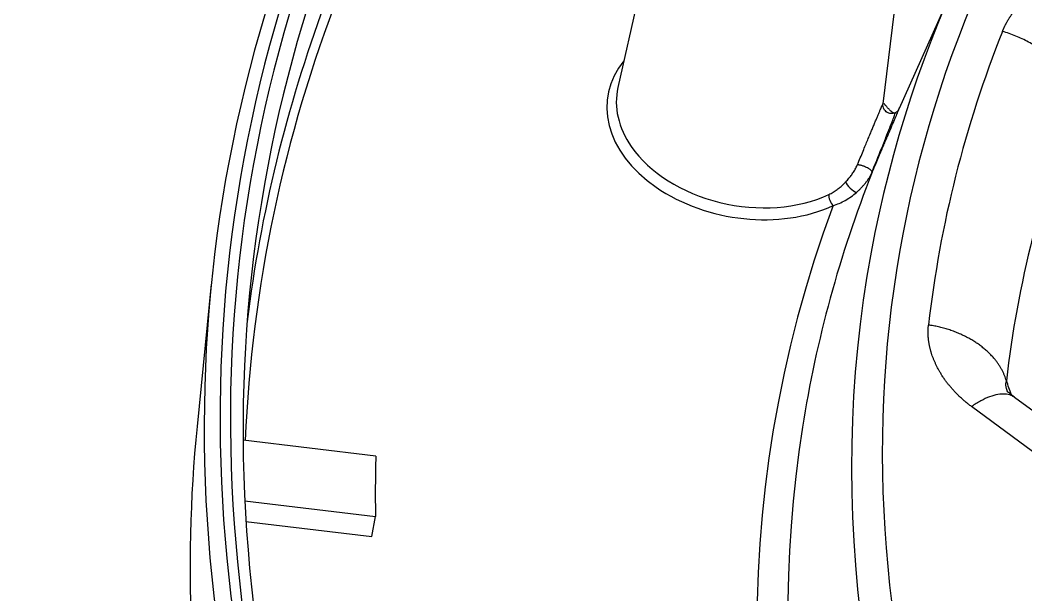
# Model space of a CAD drawing. Header units: millimetres. Extents: x -1286 to 291, y 5350 to 5880.
# Drawn here: x 10.34 to 45.72, y 5679.67 to 5699.89 of the extents above; entities that cross this region are included whole.
import ezdxf

# ---------------------------------------------------------------- set-up
doc = ezdxf.new("R2010")
doc.units = ezdxf.units.MM
doc.layers.add('粗实线层', color=7, linetype='Continuous', lineweight=35)

msp = doc.modelspace()

# ---------------------------------------------------------------- linework, layer by layer
at = {"layer": '粗实线层', "lineweight": 25}
for p, q in [((33.375, 5706.44), (31.365, 5697.518)), ((40.69, 5696.946), (41.691, 5704.989)), ((43.196, 5701.133), (41.264, 5696.786)), ((17.061, 5690.6), (16.562, 5685.595)), ((47.46, 5685.037), (45.318, 5686.62)), ((45.945, 5684.716), (43.803, 5686.298)), ((22.848, 5684.557), (18.18, 5685.113)), ((18.24, 5682.98), (22.837, 5682.433)), ((18.281, 5682.252), (22.714, 5681.725)), ((22.714, 5681.725), (22.837, 5682.433))]:
    msp.add_line(p, q, dxfattribs=at)
for centre, major_axis, ratio, start_param, end_param in [((123.545, 5677.375), (-82.27, 14.355), 0.699163, 5.736612, 7.185331), ((123.443, 5676.79), (83.245, -14.525), 0.699163, 2.754267, 3.134506), ((118.501, 5677.009), (-100.383, 17.515), 0.699163, 6.161367, 8.554451), ((118.501, 5677.009), (100.021, -17.452), 0.699163, 3.021746, 5.411936), ((118.436, 5676.636), (-100.877, 17.602), 0.699163, 6.161367, 6.755974), ((118.443, 5676.673), (99.527, -17.366), 0.699163, 3.021746, 3.604392), ((118.007, 5674.177), (-99.062, 17.285), 0.699163, 6.14472, 6.374084), ((118.042, 5674.379), (99.358, -17.337), 0.699163, 3.0136, 3.176375), ((123.545, 5677.375), (80.92, -14.119), 0.699163, 2.997108, 3.182515), ((35.908, 5696.4), (4.898, -0.855), 0.699163, 2.763516, 5.493403), ((35.944, 5696.605), (-4.601, 0.803), 0.699163, 6.249014, 6.885532), ((123.278, 5675.847), (77.924, -13.597), 0.699163, 2.997107, 3.182515), ((35.944, 5696.605), (-4.601, 0.803), 0.699163, 0.602347, 2.351811), ((122.52, 5671.504), (84.549, -14.753), 0.699163, 2.998392, 3.153167), ((39.598, 5694.044), (-0.217, 0.209), 0.301893, 0.47962, 2.620154), ((38.969, 5693.579), (-0.127, 0.274), 0.503333, 0.663032, 2.198922), ((122.418, 5670.919), (85.524, -14.923), 0.699163, 3.013339, 4.072052), ((123.443, 5676.79), (83.245, -14.525), 0.699163, 3.134506, 4.043739), ((117.572, 5671.681), (-100.514, 17.538), 0.699163, 0.051281, 0.473596), ((122.52, 5671.504), (84.549, -14.753), 0.699163, 3.153167, 4.072053), ((118.131, 5674.885), (94.599, -16.506), 0.699163, 3.243795, 3.275219)]:
    msp.add_ellipse(centre, major_axis=major_axis, ratio=ratio, start_param=start_param, end_param=end_param, dxfattribs=at)
for points, degree, knots in [([(44.89, 5699.493), (44.984, 5699.729), (45.132, 5699.963), (45.273, 5700.186), (45.456, 5700.394), (45.631, 5700.593), (45.833, 5700.765), (46.03, 5700.933), (46.234, 5701.06), (46.635, 5701.307), (47.108, 5701.464), (47.571, 5701.618), (48.085, 5701.677), (48.348, 5701.708), (48.587, 5701.717), (48.842, 5701.726), (49.093, 5701.71), (49.355, 5701.694), (49.631, 5701.65), (49.914, 5701.604), (50.227, 5701.527), (50.866, 5701.369), (51.47, 5701.087), (52.086, 5700.799), (52.625, 5700.401)], 2, [0, 0, 0, 0.0625, 0.0625, 0.125, 0.125, 0.1875, 0.1875, 0.25, 0.25, 0.375, 0.375, 0.5, 0.5, 0.5625, 0.5625, 0.625, 0.625, 0.6875, 0.6875, 0.75, 0.75, 0.875, 0.875, 1, 1, 1]), ([(47.535, 5697.146), (47.502, 5697.271), (47.458, 5697.397), (47.345, 5697.645), (47.277, 5697.769), (47.119, 5698.01), (47.03, 5698.127), (46.831, 5698.355), (46.722, 5698.465), (46.487, 5698.673), (46.361, 5698.772), (46.095, 5698.957), (45.955, 5699.043), (45.664, 5699.199), (45.514, 5699.27), (45.206, 5699.394), (45.049, 5699.448), (44.89, 5699.493)], 3, [0, 0, 0, 0, 0.125, 0.125, 0.25, 0.25, 0.375, 0.375, 0.5, 0.5, 0.625, 0.625, 0.75, 0.75, 0.875, 0.875, 1, 1, 1, 1]), ([(39.786, 5694.795), (39.823, 5694.884), (39.893, 5695.055), (39.989, 5695.286), (40.075, 5695.495), (40.154, 5695.683), (40.225, 5695.854), (40.289, 5696.01), (40.349, 5696.153), (40.404, 5696.285), (40.457, 5696.412), (40.508, 5696.531), (40.554, 5696.64), (40.594, 5696.735), (40.628, 5696.814), (40.655, 5696.875), (40.673, 5696.916), (40.685, 5696.94), (40.69, 5696.948), (40.69, 5696.947), (40.69, 5696.945)], 3, [0, 0, 0, 0, 0.056709, 0.113419, 0.170128, 0.226838, 0.283547, 0.340257, 0.396966, 0.453675, 0.510385, 0.567094, 0.623804, 0.680513, 0.737223, 0.793932, 0.850641, 0.907351, 0.96406, 1, 1, 1, 1]), ([(40.309, 5694.542), (40.348, 5694.633), (40.422, 5694.807), (40.523, 5695.043), (40.614, 5695.256), (40.696, 5695.449), (40.77, 5695.625), (40.839, 5695.785), (40.901, 5695.932), (40.96, 5696.07), (41.016, 5696.201), (41.069, 5696.326), (41.118, 5696.441), (41.161, 5696.542), (41.197, 5696.627), (41.226, 5696.694), (41.246, 5696.742), (41.258, 5696.771), (41.264, 5696.785), (41.265, 5696.786), (41.264, 5696.785)], 3, [0, 0, 0, 0, 0.056239, 0.112478, 0.168718, 0.224957, 0.281196, 0.337435, 0.393674, 0.449914, 0.506153, 0.562392, 0.618631, 0.674871, 0.73111, 0.787349, 0.843588, 0.899827, 0.956067, 1, 1, 1, 1]), ([(41.113, 5696.633), (41.087, 5696.622), (41.038, 5696.607), (40.965, 5696.605), (40.898, 5696.618), (40.834, 5696.646), (40.771, 5696.694), (40.718, 5696.765), (40.687, 5696.855), (40.686, 5696.918), (40.691, 5696.952)], 3, [0, 0, 0, 0, 0.127238, 0.238911, 0.336723, 0.443099, 0.565212, 0.701782, 0.848869, 1, 1, 1, 1]), ([(41.075, 5696.612), (41.074, 5696.612), (41.073, 5696.613), (41.07, 5696.615), (41.067, 5696.617), (41.064, 5696.619), (41.06, 5696.62), (41.057, 5696.622), (41.054, 5696.624), (41.051, 5696.627), (41.047, 5696.629), (41.044, 5696.631), (41.041, 5696.633), (41.037, 5696.635), (41.034, 5696.638), (41.024, 5696.644), (41.009, 5696.655), (40.986, 5696.674), (40.963, 5696.694), (40.939, 5696.716), (40.914, 5696.741), (40.889, 5696.767), (40.863, 5696.795), (40.837, 5696.825), (40.81, 5696.856), (40.789, 5696.882), (40.774, 5696.9), (40.765, 5696.911), (40.756, 5696.922), (40.745, 5696.935), (40.735, 5696.947), (40.728, 5696.955), (40.725, 5696.959)], 3, [0, 0, 0, 0, 0.006985, 0.018243, 0.029493, 0.040734, 0.051967, 0.063191, 0.074408, 0.085616, 0.096816, 0.108009, 0.119193, 0.13037, 0.141539, 0.1527, 0.2228, 0.292997, 0.363305, 0.433747, 0.504339, 0.575101, 0.646055, 0.717222, 0.788624, 0.860286, 0.880517, 0.902367, 0.925836, 0.950928, 0.977646, 1, 1, 1, 1]), ([(41.112, 5696.633), (41.131, 5696.641), (41.166, 5696.662), (41.213, 5696.703), (41.251, 5696.755), (41.269, 5696.795), (41.276, 5696.816)], 3, [0, 0, 0, 0, 0.236771, 0.485659, 0.741951, 1, 1, 1, 1]), ([(40.295, 5694.545), (40.41, 5694.818), (40.577, 5695.221), (40.792, 5695.753), (40.93, 5696.103), (41.037, 5696.385), (41.1, 5696.555), (41.122, 5696.626), (41.12, 5696.639), (41.113, 5696.634)], 3, [0, 0, 0, 0, 0.29977, 0.438097, 0.56539, 0.679578, 0.786607, 0.893579, 1, 1, 1, 1]), ([(40.309, 5694.542), (40.311, 5694.546), (40.311, 5694.552), (40.307, 5694.565), (40.303, 5694.572), (40.292, 5694.586), (40.285, 5694.594), (40.269, 5694.609), (40.259, 5694.617), (40.239, 5694.633), (40.228, 5694.641), (40.205, 5694.656), (40.194, 5694.663), (40.158, 5694.684), (40.134, 5694.696), (40.089, 5694.718), (40.063, 5694.73), (40.021, 5694.746), (40.006, 5694.752), (39.976, 5694.763), (39.961, 5694.768), (39.93, 5694.777), (39.914, 5694.781), (39.884, 5694.788), (39.869, 5694.791), (39.841, 5694.795), (39.828, 5694.796), (39.805, 5694.797), (39.794, 5694.796), (39.786, 5694.795)], 3, [0, 0, 0, 0, 0.0625, 0.0625, 0.125, 0.125, 0.1875, 0.1875, 0.25, 0.25, 0.3125, 0.3125, 0.375, 0.375, 0.5, 0.5, 0.625, 0.625, 0.6875, 0.6875, 0.75, 0.75, 0.8125, 0.8125, 0.875, 0.875, 0.9375, 0.9375, 1, 1, 1, 1]), ([(38.932, 5693.367), (39.005, 5693.388), (39.078, 5693.415), (39.222, 5693.477), (39.292, 5693.512), (39.431, 5693.59), (39.498, 5693.633), (39.629, 5693.727), (39.693, 5693.777), (39.755, 5693.83)], 3, [0, 0, 0, 0, 0.25, 0.25, 0.5, 0.5, 0.75, 0.75, 1, 1, 1, 1]), ([(43.803, 5686.298), (43.419, 5686.582), (43.114, 5686.929), (42.816, 5687.27), (42.416, 5688.025), (42.332, 5688.409), (42.247, 5688.8), (42.289, 5689.167)], 2, [0, 0, 0, 0.25, 0.25, 0.5, 0.75, 0.75, 1, 1, 1]), ([(45.085, 5686.788), (45.074, 5686.814), (45.028, 5686.93), (45.006, 5687.071), (45.023, 5687.175), (45.03, 5687.203)], 3, [0, 0, 0, 0, 0.170874, 0.763, 1, 1, 1, 1]), ([(45.319, 5686.619), (45.282, 5686.647), (45.242, 5686.669), (45.133, 5686.715), (45.06, 5686.731), (44.903, 5686.742), (44.818, 5686.737), (44.637, 5686.705), (44.541, 5686.679), (44.341, 5686.604), (44.237, 5686.557), (44.024, 5686.442), (43.914, 5686.374), (43.803, 5686.298)], 3, [0, 0, 0, 0, 0.117466, 0.117466, 0.293973, 0.293973, 0.470479, 0.470479, 0.646986, 0.646986, 0.823493, 0.823493, 1, 1, 1, 1])]:
    msp.add_open_spline(points, degree=degree, knots=knots, dxfattribs=at)
for points, degree in [([(39.376, 5694.2), (39.398, 5694.223), (39.439, 5694.268), (39.493, 5694.332), (39.543, 5694.394), (39.588, 5694.455), (39.631, 5694.516), (39.673, 5694.58), (39.714, 5694.648), (39.752, 5694.72), (39.775, 5694.769), (39.786, 5694.795)], 3), ([(39.755, 5693.83), (39.784, 5693.856), (39.841, 5693.907), (39.915, 5693.981), (39.981, 5694.053), (40.043, 5694.124), (40.101, 5694.197), (40.158, 5694.274), (40.212, 5694.357), (40.264, 5694.446), (40.295, 5694.509), (40.309, 5694.542)], 3), ([(38.784, 5693.756), (38.839, 5693.781), (38.941, 5693.837), (39.075, 5693.928), (39.191, 5694.021), (39.291, 5694.112), (39.349, 5694.171), (39.376, 5694.2)], 3), ([(45.21, 5686.712), (45.15, 5686.876), (45.09, 5687.039), (45.03, 5687.203)], 3), ([(45.333, 5686.608), (45.041, 5686.847), (45.057, 5686.852)], 2)]:
    msp.add_open_spline(points, degree=degree, dxfattribs=at)
msp.add_rational_spline([(45.03, 5687.203), (44.738, 5688.216), (43.695, 5688.963), (42.289, 5689.167)], [1.10246723556, 0.965843649877, 0.965844254815, 1.10246905038], degree=3, dxfattribs=at)

doc.saveas('drawing.dxf')
